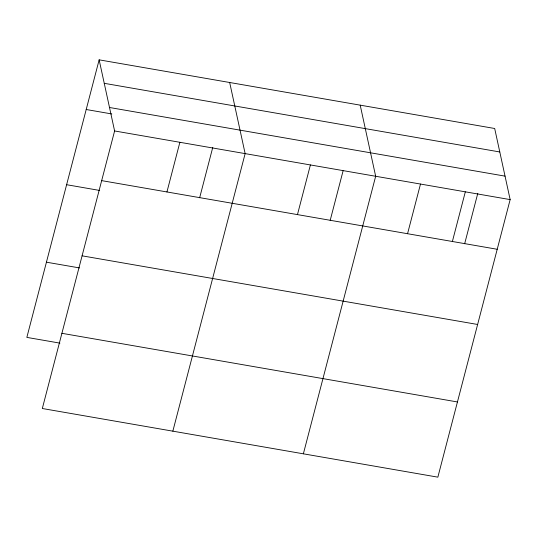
<?xml version="1.0" encoding="UTF-8"?>
<svg xmlns="http://www.w3.org/2000/svg" width="537" height="537" viewBox="0 0 537 537"><rect width="100%" height="100%" fill="white"/><g stroke="black" fill="none" stroke-linecap="round" stroke-linejoin="round"><path stroke-width="0.81" d="M99.144 59.842L114.609 130.961L42.316 408.509L437.856 477.158L510.15 199.61L494.684 128.491L99.144 59.842L26.85 337.39L59.896 343.123M166.94 191.957L179.875 142.292M199.65 197.764L212.773 147.366M172.847 431.164L245.141 153.616L229.675 82.497M297.464 214.612L310.406 164.946M330.174 220.418L343.096 170.82M303.371 453.812L375.665 176.27L360.199 105.151M407.556 233.716L420.498 184.05M452.382 241.496L465.324 191.83M464.659 243.758L477.789 193.36M104.252 83.316L499.786 151.964M109.508 107.494L505.048 176.143M86.209 109.508L111.817 113.958M114.609 130.961L510.15 199.61M101.674 180.627L497.215 249.275M66.622 184.708L99.667 190.447M82.087 255.827L477.628 324.476M46.437 262.19L79.483 267.923M61.903 333.309L457.443 401.958"/></g></svg>
